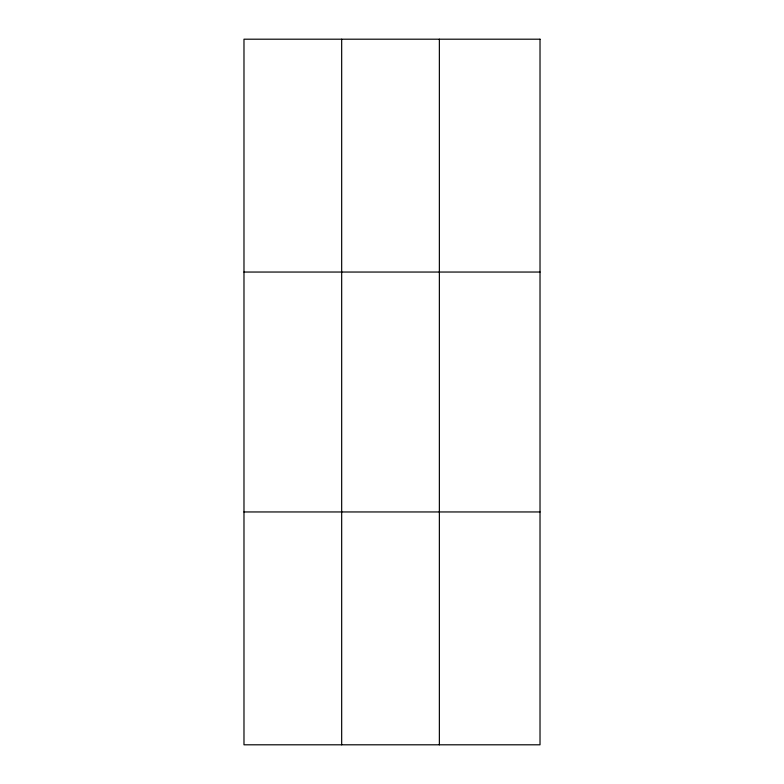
<?xml version="1.0" encoding="UTF-8"?>
<svg xmlns="http://www.w3.org/2000/svg" width="784" height="784" viewBox="0 0 784 784"><rect width="100%" height="100%" fill="white"/><g stroke="black" fill="none" stroke-linecap="round" stroke-linejoin="round"><path stroke-width="1.18" d="M341.677 744.8L341.677 39.2M439.363 744.8L439.363 39.2M243.981 272.048L540.019 272.048M243.981 511.952L540.019 511.952M540.019 39.2L540.019 744.8L243.981 744.8L243.981 39.2L540.019 39.2"/></g></svg>
